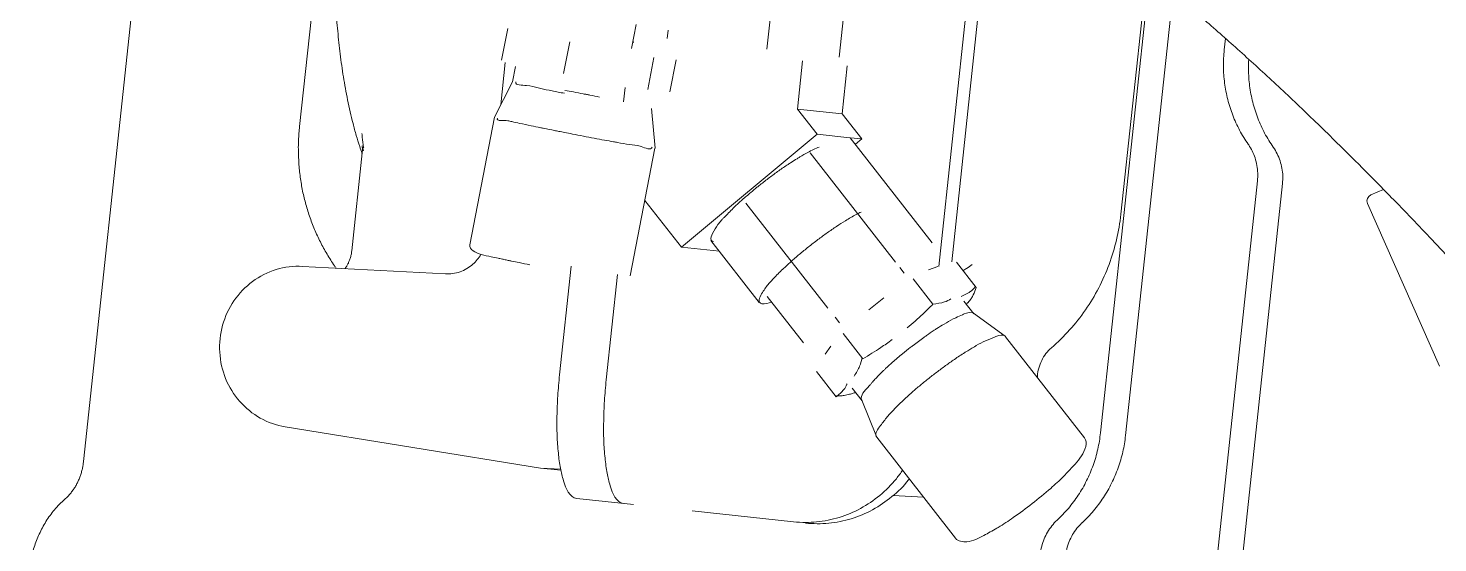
# Model space of a CAD drawing. Header units: millimetres. Extents: x 8265 to 78888, y 1905 to 34251.
# Drawn here: x 38844 to 38861.45, y 24247.41 to 24253.78 of the extents above; entities that cross this region are included whole.
import ezdxf

# ---------------------------------------------------------------- set-up
doc = ezdxf.new("R2010")
doc.units = ezdxf.units.MM
doc.layers.add('495_IMPIANTI_001-AM_0', color=6, linetype='Continuous', lineweight=0)

# ---------------------------------------------------------------- blocks, each defined once
blk = doc.blocks.new('gruppo elettrogeno')
at = {"layer": '495_IMPIANTI_001-AM_0'}
for p, q in [((108.159, -251.52), (108.159, -246.057)), ((108.47, -246.057), (108.47, -251.52)), ((122.549, -253.658), (122.549, -246.52)), ((114.993, -246.712), (113.73, -246.712)), ((115.724, -246.712), (116.428, -246.712)), ((112.818, -247.862), (111.714, -246.722)), ((116.915, -247.039), (116.661, -247.039)), ((116.666, -247.053), (116.915, -247.039)), ((116.915, -247.039), (120.112, -247.212)), ((112.164, -247.187), (112.54, -247.167)), ((112.823, -247.87), (113.049, -248.298)), ((109.758, -253.721), (109.758, -248.211)), ((110.07, -248.211), (110.07, -253.925)), ((111.364, -249.27), (110.26, -248.13)), ((113.049, -248.298), (113.044, -248.291)), ((113.044, -248.291), (113.184, -248.435)), ((116.223, -249.524), (116.223, -248.212)), ((116.804, -249.564), (116.804, -248.212)), ((113.37, -248.306), (113.646, -248.591)), ((113.092, -248.81), (113.368, -249.095)), ((113.563, -248.815), (113.503, -248.924)), ((113.844, -248.926), (114.353, -249.451)), ((111.371, -249.276), (111.791, -249.515)), ((113.429, -249.223), (113.49, -249.286)), ((120.112, -249.209), (118.342, -249.305)), ((105.984, -249.478), (107.086, -251.387)), ((111.785, -249.51), (111.925, -249.654)), ((111.785, -249.51), (111.791, -249.515)), ((113.084, -249.422), (112.914, -249.587)), ((113.589, -249.388), (114.736, -250.573)), ((115.118, -250.066), (114.441, -249.366)), ((119.525, -249.464), (119.525, -250.684)), ((112.302, -249.575), (112.578, -249.86)), ((115.928, -251.128), (116.064, -249.523)), ((111.79, -249.836), (112.066, -250.121)), ((117.944, -251.299), (118.08, -249.694)), ((112.403, -249.989), (112.292, -250.045)), ((112.697, -249.918), (112.758, -249.981)), ((115.472, -249.944), (113.952, -251.514)), ((115, -249.944), (115.472, -249.944)), ((115.472, -249.944), (115.983, -250.472)), ((112.127, -250.121), (112.127, -255.177)), ((112.278, -250.045), (112.278, -255.267)), ((112.818, -250.043), (114.011, -251.275)), ((112.393, -250.33), (113.541, -251.514)), ((110.107, -253.95), (110.107, -250.928)), ((120.331, -250.928), (120.331, -255.018)), ((115.928, -251.129), (115.928, -251.128)), ((115.928, -251.129), (116.023, -251.611)), ((117.944, -251.299), (117.769, -251.759)), ((117.944, -251.299), (117.944, -251.299)), ((107.056, -251.496), (106.909, -251.581)), ((113.396, -251.514), (113.466, -251.442)), ((113.396, -251.514), (113.67, -251.797)), ((113.541, -251.514), (113.396, -251.514)), ((113.952, -251.514), (113.544, -251.514)), ((113.952, -251.514), (114.226, -251.797)), ((117.883, -251.986), (117.883, -251.459)), ((116.375, -251.657), (116.375, -251.835)), ((117.769, -251.759), (117.753, -251.949)), ((117.769, -251.759), (117.769, -251.759)), ((114.226, -251.797), (113.67, -251.797)), ((113.67, -251.797), (113.67, -252.397)), ((114.226, -251.797), (114.226, -252.397)), ((115.819, -251.843), (115.785, -252.244)), ((116.095, -251.843), (116.061, -252.244)), ((117.151, -251.926), (117.117, -252.327)), ((117.932, -252.009), (117.898, -252.41)), ((116.348, -252.323), (116.322, -252.626)), ((113.781, -253.283), (113.781, -252.493)), ((114.68, -253.283), (114.68, -252.493)), ((115.922, -252.597), (115.922, -252.493)), ((109.051, -253.088), (109.051, -253.23))]:
    blk.add_line(p, q, dxfattribs=at)
blk.add_arc((107.016, -251.427), 0.08, 300, 30, dxfattribs=at)
for points, start_tangent, end_tangent in [([(122.729, -246.031), (122.789, -245.96), (122.843, -245.886), (122.89, -245.81), (122.932, -245.731), (122.968, -245.65), (122.998, -245.568), (123.024, -245.484), (123.044, -245.4), (123.059, -245.317), (123.068, -245.237), (123.074, -245.161), (123.076, -245.087), (123.074, -245.013), (123.068, -244.937), (123.058, -244.856), (123.043, -244.773), (123.022, -244.689), (122.997, -244.606), (122.966, -244.523), (122.929, -244.442), (122.887, -244.364), (122.84, -244.287), (122.785, -244.213), (122.724, -244.143), (122.656, -244.076), (122.58, -244.015)], (0.680053, 0.733163), (-0.806438, 0.591319)), ([(122.549, -246.52), (122.55, -246.475), (122.554, -246.429), (122.561, -246.38), (122.571, -246.332), (122.585, -246.284), (122.601, -246.238), (122.62, -246.193), (122.643, -246.15), (122.668, -246.108), (122.697, -246.068), (122.729, -246.031)], (0, 1), (0.680053, 0.733163)), ([(110.184, -247.073), (110.234, -247.005), (110.279, -246.921), (110.312, -246.832), (110.332, -246.738), (110.339, -246.643)], (0.642821, 0.766016), (0, 1)), ([(110.49, -247.077), (110.546, -247.002), (110.591, -246.919), (110.624, -246.83), (110.644, -246.737), (110.651, -246.643)], (0.655377, 0.755302), (0, 1)), ([(111.714, -246.722), (111.57, -246.695), (111.371, -246.794)], (-0.695589, 0.71844), (-0.824233, -0.56625)), ([(113.58, -246.712), (113.296, -246.741), (113.024, -246.826), (112.773, -246.965), (112.553, -247.151), (112.372, -247.378), (112.363, -247.393)], (-1, 0), (-0.533527, -0.845783)), ([(113.58, -246.72), (113.447, -246.741)], (-0.994338, -0.106267), (-0.979558, -0.20116)), ([(113.73, -246.712), (113.58, -246.72)], (-1, 0), (-0.994338, -0.106267)), ([(116.223, -248.212), (116.217, -247.951), (116.2, -247.699), (116.173, -247.462), (116.135, -247.248), (116.089, -247.063), (116.035, -246.913), (115.847, -246.712)], (0, 1), (-1, 0)), ([(116.804, -248.212), (116.798, -247.951), (116.781, -247.699), (116.754, -247.462), (116.716, -247.248), (116.67, -247.063), (116.616, -246.913), (116.428, -246.712)], (0, 1), (-1, 0)), ([(111.371, -246.794), (111.222, -246.899), (111.203, -246.913)], (-0.824233, -0.56625), (-0.796271, -0.604941)), ([(113.447, -246.741), (113.174, -246.826), (112.923, -246.965), (112.703, -247.151), (112.522, -247.378), (112.456, -247.492)], (-0.979558, -0.20116), (-0.468225, -0.883609)), ([(111.203, -246.913), (111.033, -247.053), (110.816, -247.251), (110.61, -247.462), (110.467, -247.625)], (-0.796271, -0.604941), (-0.633058, -0.774104)), ([(110.177, -247.081), (110.053, -247.242), (109.949, -247.418), (109.867, -247.606), (109.807, -247.803), (109.77, -248.006), (109.758, -248.211)], (-0.655377, -0.755302), (0, -1)), ([(110.49, -247.077), (110.366, -247.239), (110.261, -247.415), (110.178, -247.604), (110.118, -247.801), (110.082, -248.005), (110.07, -248.211)], (-0.655377, -0.755302), (0, -1)), ([(110.177, -247.081), (110.184, -247.073)], (0.655377, 0.755302), (0.642821, 0.766016)), ([(120.112, -249.209), (120.43, -249.136), (120.705, -248.958), (120.909, -248.696), (121.016, -248.379), (121.016, -248.043), (120.909, -247.726), (120.705, -247.464), (120.43, -247.286), (120.112, -247.212)], (0.998538, 0.054053), (-0.998538, 0.054053)), ([(110.467, -247.625), (110.451, -247.646), (110.342, -247.791)], (-0.633058, -0.774104), (-0.577301, -0.816532)), ([(110.342, -247.791), (110.274, -247.901), (110.26, -248.13)], (-0.577301, -0.816532), (0.695574, -0.718455)), ([(112.635, -248.236), (112.716, -248.126), (112.788, -248.01), (112.824, -247.869)], (0.61807, 0.786123), (-0.555581, 0.831462)), ([(112.824, -247.869), (112.818, -247.862)], (-0.555581, 0.831462), (-0.69558, 0.718448)), ([(112.554, -248.336), (112.635, -248.236)], (0.646495, 0.762919), (0.61807, 0.786123)), ([(111.965, -248.923), (112.065, -248.835), (112.165, -248.742), (112.265, -248.646), (112.361, -248.549), (112.452, -248.452)], (0.760721, 0.649079), (0.673372, 0.739304)), ([(112.452, -248.452), (112.536, -248.356), (112.554, -248.336)], (0.673372, 0.739304), (0.646495, 0.762919)), ([(112.963, -248.507), (112.99, -248.469), (113.053, -248.304)], (0.565602, 0.824678), (-0.47243, 0.881368)), ([(113.053, -248.304), (113.049, -248.297)], (-0.47243, 0.881368), (-0.589333, 0.80789)), ([(113.144, -248.382), (113.165, -248.373)], (0.915819, 0.401591), (0.918575, 0.395247)), ([(113.165, -248.373), (113.208, -248.355)], (0.918575, 0.395247), (0.932671, 0.360728)), ([(113.208, -248.355), (113.275, -248.333)], (0.932671, 0.360728), (0.968695, 0.248254)), ([(113.37, -248.306), (113.286, -248.405), (113.256, -248.475)], (-0.687958, -0.725751), (-0.226808, -0.973939)), ([(113.275, -248.333), (113.299, -248.328)], (0.968695, 0.248254), (0.981166, 0.193164)), ([(113.299, -248.328), (113.37, -248.321)], (0.981166, 0.193164), (0.999896, -0.014397)), ([(112.799, -248.72), (112.823, -248.692), (112.908, -248.586), (112.944, -248.536)], (0.652789, 0.757539), (0.566688, 0.823933)), ([(112.944, -248.536), (112.963, -248.507)], (0.566688, 0.823933), (0.565602, 0.824678)), ([(113.176, -248.586), (113.122, -248.716), (113.107, -248.81)], (-0.431008, -0.902348), (-0.017952, -0.999839)), ([(113.256, -248.475), (113.254, -248.481)], (-0.226808, -0.973939), (-0.198016, -0.980199)), ([(110.92, -248.808), (110.921, -248.828), (110.889, -249.024), (110.786, -249.193)], (0.073475, -0.997297), (-0.682556, -0.730834)), ([(112.668, -248.865), (112.723, -248.807), (112.799, -248.72)], (0.688034, 0.725678), (0.652789, 0.757539)), ([(113.092, -248.81), (112.988, -248.89), (112.887, -248.971), (112.757, -249.084)], (-0.803219, -0.595684), (-0.740722, -0.671812)), ([(111.845, -249.021), (111.965, -248.923)], (0.78328, 0.621669), (0.760721, 0.649079)), ([(112.523, -249.012), (112.611, -248.924), (112.668, -248.865)], (0.718437, 0.695592), (0.688034, 0.725678)), ([(111.474, -249.264), (111.492, -249.255), (111.605, -249.193), (111.714, -249.121), (111.743, -249.099)], (0.908745, 0.417352), (0.806564, 0.591147)), ([(111.743, -249.099), (111.835, -249.029), (111.845, -249.021)], (0.806564, 0.591147), (0.78328, 0.621669)), ([(112.341, -249.179), (112.371, -249.153), (112.492, -249.041), (112.523, -249.012)], (0.753513, 0.657433), (0.718437, 0.695592)), ([(110.107, -250.928), (110.186, -250.296), (110.417, -249.704), (110.786, -249.193)], (0, 1), (0.682556, 0.730834)), ([(111.364, -249.27), (111.371, -249.276)], (0.695589, -0.71844), (0.823859, -0.566794)), ([(111.371, -249.276), (111.474, -249.264)], (0.823859, -0.566794), (0.908745, 0.417352)), ([(112.004, -249.437), (112.033, -249.419), (112.137, -249.345), (112.222, -249.279)], (0.852626, 0.522522), (0.778964, 0.627068)), ([(112.222, -249.279), (112.251, -249.255), (112.341, -249.179)], (0.778964, 0.627068), (0.753513, 0.657433)), ([(112.586, -249.249), (112.498, -249.343), (112.413, -249.44), (112.302, -249.575)], (-0.695424, -0.718599), (-0.621359, -0.783526)), ([(118.342, -249.305), (118.165, -249.35), (118.016, -249.46), (117.93, -249.591)], (-0.998538, -0.054053), (-0.416133, -0.909304)), ([(119.525, -249.464), (119.526, -249.442), (119.527, -249.417), (119.53, -249.394), (119.534, -249.371), (119.539, -249.349), (119.545, -249.329), (119.551, -249.31), (119.558, -249.292), (119.564, -249.276), (119.571, -249.261), (119.578, -249.248), (119.583, -249.238)], (-0.000126, 1), (0.494152, 0.869376)), ([(120.331, -250.928), (120.33, -250.844), (120.326, -250.757), (120.319, -250.67), (120.308, -250.583), (120.295, -250.497), (120.28, -250.411), (120.261, -250.326), (120.239, -250.242), (120.215, -250.158), (120.188, -250.076), (120.158, -249.994), (120.125, -249.914), (120.09, -249.835), (120.052, -249.757), (120.011, -249.681), (119.968, -249.606), (119.923, -249.533), (119.875, -249.462), (119.825, -249.392), (119.772, -249.324), (119.717, -249.258), (119.694, -249.232)], (0.000001, 1), (-0.663652, 0.748041)), ([(111.791, -249.516), (111.905, -249.495)], (0.807653, -0.589658), (0.876697, 0.481043)), ([(111.905, -249.495), (111.923, -249.484), (112.004, -249.437)], (0.876697, 0.481043), (0.852626, 0.522522)), ([(113.306, -250.614), (113.363, -250.578), (113.489, -250.486), (113.59, -250.405), (113.696, -250.314), (113.803, -250.217), (113.909, -250.115), (114.012, -250.011), (114.108, -249.908), (114.196, -249.807), (114.297, -249.682), (114.374, -249.571), (114.407, -249.509)], (0.849922, 0.526908), (0.426499, 0.904488)), ([(114.292, -249.387), (114.408, -249.355)], (0.889282, 0.457359), (1, 0)), ([(114.407, -249.509), (114.437, -249.369)], (0.426499, 0.904488), (-0.520423, 0.853908)), ([(114.437, -249.369), (114.408, -249.355)], (-0.520423, 0.853908), (-1, 0)), ([(106.955, -251.62), (106.801, -251.493), (106.242, -251.022), (105.663, -250.52), (105.063, -249.986), (104.658, -249.619)], (-0.77248, 0.635039), (-0.737505, 0.675342)), ([(111.818, -249.742), (111.836, -249.698), (111.872, -249.64)], (0.332201, 0.943209), (0.627624, 0.778516)), ([(111.872, -249.64), (111.876, -249.636)], (0.627624, 0.778516), (0.646593, 0.762835)), ([(111.876, -249.636), (111.886, -249.625)], (0.646593, 0.762835), (0.689925, 0.723881)), ([(112.302, -249.575), (112.162, -249.617), (112.087, -249.664)], (-0.968695, -0.248254), (-0.745824, -0.666143)), ([(117.313, -249.529), (117.449, -249.541)], (0.995942, -0.089999), (0.995715, -0.092472)), ([(117.449, -249.541), (117.544, -249.55)], (0.995715, -0.092472), (0.995451, -0.095278)), ([(117.544, -249.55), (117.586, -249.554)], (0.995451, -0.095278), (0.99511, -0.098771)), ([(117.586, -249.554), (117.641, -249.56)], (0.99511, -0.098771), (0.994445, -0.105253)), ([(117.641, -249.56), (117.66, -249.562)], (0.994445, -0.105253), (0.994154, -0.107969)), ([(117.66, -249.562), (117.691, -249.565)], (0.994154, -0.107969), (0.993838, -0.110844)), ([(117.691, -249.565), (117.713, -249.568)], (0.993838, -0.110844), (0.993851, -0.110723)), ([(117.713, -249.568), (117.802, -249.577), (117.928, -249.592), (118.08, -249.694)], (0.993851, -0.110723), (-0.084398, -0.996432)), ([(111.79, -249.836), (111.818, -249.742)], (0.27946, 0.960157), (0.332201, 0.943209)), ([(111.857, -249.781), (111.804, -249.845)], (-0.747627, -0.664118), (-0.50676, -0.862087)), ([(111.873, -249.767), (111.857, -249.781)], (-0.785934, -0.61831), (-0.747627, -0.664118)), ([(111.965, -249.707), (111.873, -249.767)], (-0.861659, -0.507487), (-0.785934, -0.61831)), ([(111.976, -250.027), (111.934, -250.059), (111.87, -250.116)], (-0.812962, -0.582316), (-0.722227, -0.691656)), ([(115.018, -250.325), (115.052, -250.271), (115.107, -250.155)], (0.576102, 0.817377), (0.327595, 0.944818)), ([(115.114, -250.069), (115.086, -250.055)], (-0.520423, 0.853908), (-1, 0)), ([(115.107, -250.155), (115.114, -250.069)], (0.327595, 0.944818), (-0.520423, 0.853908)), ([(114.786, -250.608), (114.874, -250.507), (114.974, -250.382)], (0.671926, 0.740618), (0.622619, 0.782525)), ([(114.974, -250.382), (114.997, -250.353)], (0.622619, 0.782525), (0.611618, 0.791153)), ([(114.997, -250.353), (115.018, -250.325)], (0.611618, 0.791153), (0.576102, 0.817377)), ([(114.622, -250.781), (114.689, -250.711), (114.786, -250.608)], (0.705677, 0.708534), (0.671926, 0.740618)), ([(119.512, -250.711), (119.525, -250.743)], (0.359703, -0.933067), (0.351613, -0.936145)), ([(119.532, -250.757), (119.531, -250.752), (119.53, -250.746), (119.529, -250.74), (119.528, -250.733), (119.527, -250.724), (119.526, -250.715), (119.526, -250.705), (119.525, -250.694), (119.525, -250.686)], (-0.191047, 0.981581), (0.000272, 1)), ([(119.526, -250.676), (119.529, -250.683)], (0.431524, -0.902101), (0.429928, -0.902863)), ([(119.529, -250.683), (119.529, -250.684)], (0.429928, -0.902863), (0.429653, -0.902994)), ([(119.529, -250.684), (119.564, -250.76), (119.622, -250.893), (119.677, -251.034), (119.728, -251.176), (119.775, -251.317), (119.818, -251.457), (119.857, -251.596), (119.893, -251.735), (119.927, -251.874), (119.958, -252.013), (119.987, -252.152), (120.015, -252.292), (120.04, -252.432), (120.064, -252.573), (120.087, -252.715), (120.108, -252.858), (120.127, -253.002), (120.145, -253.147), (120.161, -253.292), (120.177, -253.439), (120.191, -253.586), (120.203, -253.734), (120.215, -253.883), (120.225, -254.032), (120.234, -254.182), (120.241, -254.332), (120.248, -254.483), (120.253, -254.635), (120.257, -254.786)], (0.429653, -0.902994), (0.021901, -0.99976)), ([(114.234, -251.133), (114.268, -251.105), (114.374, -251.014), (114.481, -250.917), (114.587, -250.815)], (0.777101, 0.629376), (0.712115, 0.702063)), ([(114.587, -250.815), (114.622, -250.781)], (0.712115, 0.702063), (0.705677, 0.708534)), ([(119.514, -250.749), (119.518, -250.761), (119.534, -250.824), (119.548, -250.888), (119.555, -250.925)], (0.273148, -0.961972), (0.18129, -0.98343)), ([(119.532, -250.761), (119.532, -250.757)], (-0.20871, 0.977978), (-0.191047, 0.981581)), ([(119.535, -250.771), (119.534, -250.767), (119.533, -250.764), (119.532, -250.761)], (0.954955, 0.296749), (-0.20871, 0.977978)), ([(114.041, -251.278), (114.134, -251.211)], (0.828596, 0.559846), (0.798573, 0.601898)), ([(114.134, -251.211), (114.166, -251.186)], (0.798573, 0.601898), (0.790988, 0.611831)), ([(114.166, -251.186), (114.234, -251.133)], (0.790988, 0.611831), (0.777101, 0.629376)), ([(115.964, -251.137), (116.101, -251.131), (116.25, -251.14), (116.396, -251.149), (116.447, -251.153)], (0.237078, 0.971491), (0.997428, -0.071681)), ([(116.447, -251.153), (116.559, -251.161), (116.69, -251.171), (116.825, -251.182), (116.963, -251.194), (117.06, -251.202)], (0.997428, -0.071681), (0.996203, -0.087062)), ([(117.06, -251.202), (117.134, -251.209)], (0.996203, -0.087062), (0.996055, -0.088734)), ([(117.134, -251.209), (117.189, -251.214)], (0.996055, -0.088734), (0.995942, -0.089999)), ([(117.189, -251.214), (117.32, -251.226), (117.362, -251.23)], (0.995942, -0.089999), (0.995495, -0.094812)), ([(117.362, -251.23), (117.482, -251.241)], (0.995495, -0.094812), (0.99525, -0.097354)), ([(117.482, -251.241), (117.627, -251.256), (117.725, -251.267)], (0.99525, -0.097354), (0.994, -0.109377)), ([(117.725, -251.267), (117.775, -251.273), (117.908, -251.29)], (0.994, -0.109377), (-0.215802, -0.976437)), ([(113.908, -251.359), (114.041, -251.278)], (0.874883, 0.484334), (0.828596, 0.559846)), ([(108.159, -251.52), (108.165, -251.614), (108.185, -251.707), (108.218, -251.796), (108.263, -251.879), (108.319, -251.954)], (0, -1), (0.655377, -0.755302)), ([(108.47, -251.52), (108.477, -251.615), (108.497, -251.709), (108.53, -251.798), (108.575, -251.882), (108.625, -251.95)], (0, -1), (0.642821, -0.766016)), ([(112.357, -255.314), (111.834, -255.002), (111.252, -254.655), (110.721, -254.338), (110.236, -254.035), (109.783, -253.737), (109.331, -253.429), (108.858, -253.093), (108.367, -252.732), (107.864, -252.347), (107.342, -251.935), (106.955, -251.62)], (-0.858251, 0.51323), (-0.77248, 0.635039)), ([(116.677, -251.685), (116.799, -251.696)], (0.995942, -0.089999), (0.996228, -0.086779)), ([(116.799, -251.696), (116.841, -251.7)], (0.996228, -0.086779), (0.996318, -0.08573)), ([(116.841, -251.7), (116.882, -251.703)], (0.996318, -0.08573), (0.996407, -0.084691)), ([(116.882, -251.703), (117.006, -251.714), (117.112, -251.722)], (0.996407, -0.084691), (0.996892, -0.078782)), ([(117.271, -251.7), (117.115, -251.685)], (-0.995368, 0.096133), (-0.995942, 0.089999)), ([(117.73, -251.761), (117.591, -251.732), (117.447, -251.717), (117.309, -251.703), (117.271, -251.7)], (-0.053636, 0.998561), (-0.995368, 0.096133)), ([(108.737, -253.002), (108.727, -252.882), (108.691, -252.678), (108.631, -252.481), (108.548, -252.292), (108.444, -252.116), (108.319, -251.954)], (-0.049098, 0.998794), (-0.655377, 0.755302)), ([(108.625, -251.95), (108.632, -251.958)], (0.642821, -0.766016), (0.655377, -0.755302)), ([(109.051, -253.088), (109.039, -252.882), (109.003, -252.68), (108.943, -252.483), (108.86, -252.295), (108.756, -252.119), (108.632, -251.958)], (0, 1), (-0.655377, 0.755302)), ([(116.333, -252.397), (116.338, -252.417)], (0.242805, -0.970075), (0.251147, -0.967949))]:
    blk.add_spline(points, degree=3, dxfattribs=dict(at, start_tangent=start_tangent, end_tangent=end_tangent))

msp = doc.modelspace()

# ---------------------------------------------------------------- block references
at = {"layer": '495_IMPIANTI_001-AM_0', "linetype": 'Continuous', "rotation": 173.8923967405046}
msp.add_blockref('gruppo elettrogeno', (38940.311, 23990.259), dxfattribs=at)

doc.saveas('drawing.dxf')
